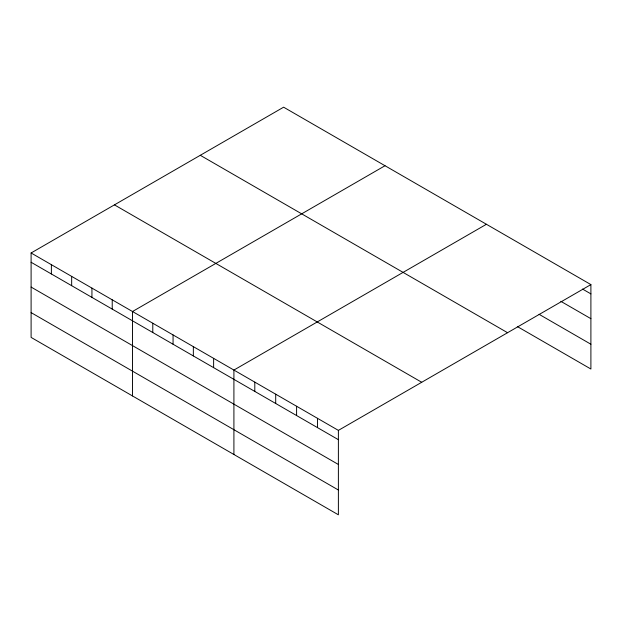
<?xml version="1.0" encoding="UTF-8"?>
<svg xmlns="http://www.w3.org/2000/svg" width="622" height="622" viewBox="0 0 622 622"><rect width="100%" height="100%" fill="white"/><g stroke="black" fill="none" stroke-linecap="round" stroke-linejoin="round"><path stroke-width="0.93" d="M338.384 464.471L338.384 430.385L31.1 252.975L31.1 337.404L338.384 514.814L338.384 464.471L31.1 287.061M517.348 326.558L590.9 369.025L590.9 284.596L283.616 107.186L31.1 252.975M385.018 165.732L132.502 311.521L132.502 395.95M486.42 224.278L233.911 370.067L233.911 454.495M338.384 430.385L590.9 284.596M582.542 289.067L590.9 293.887M560.811 301.312L590.9 318.682M539.08 314.312L590.9 344.23M200.284 155.298L507.568 332.708M114.432 204.863L421.716 382.273M31.1 262.266L338.384 439.676M31.1 312.609L338.384 490.019M317.492 418.318L317.492 427.609M296.593 406.259L296.593 415.55M275.702 394.192L275.702 403.484M254.802 382.126L254.802 391.417M213.626 358.358L213.626 367.649M193.349 346.648L193.349 355.94M173.064 334.939L173.064 344.23M152.787 323.23L152.787 332.521M112.224 299.812L112.224 309.103M91.939 288.103L91.939 297.394M71.662 276.393L71.662 285.685M51.377 264.684L51.377 273.975"/></g></svg>
